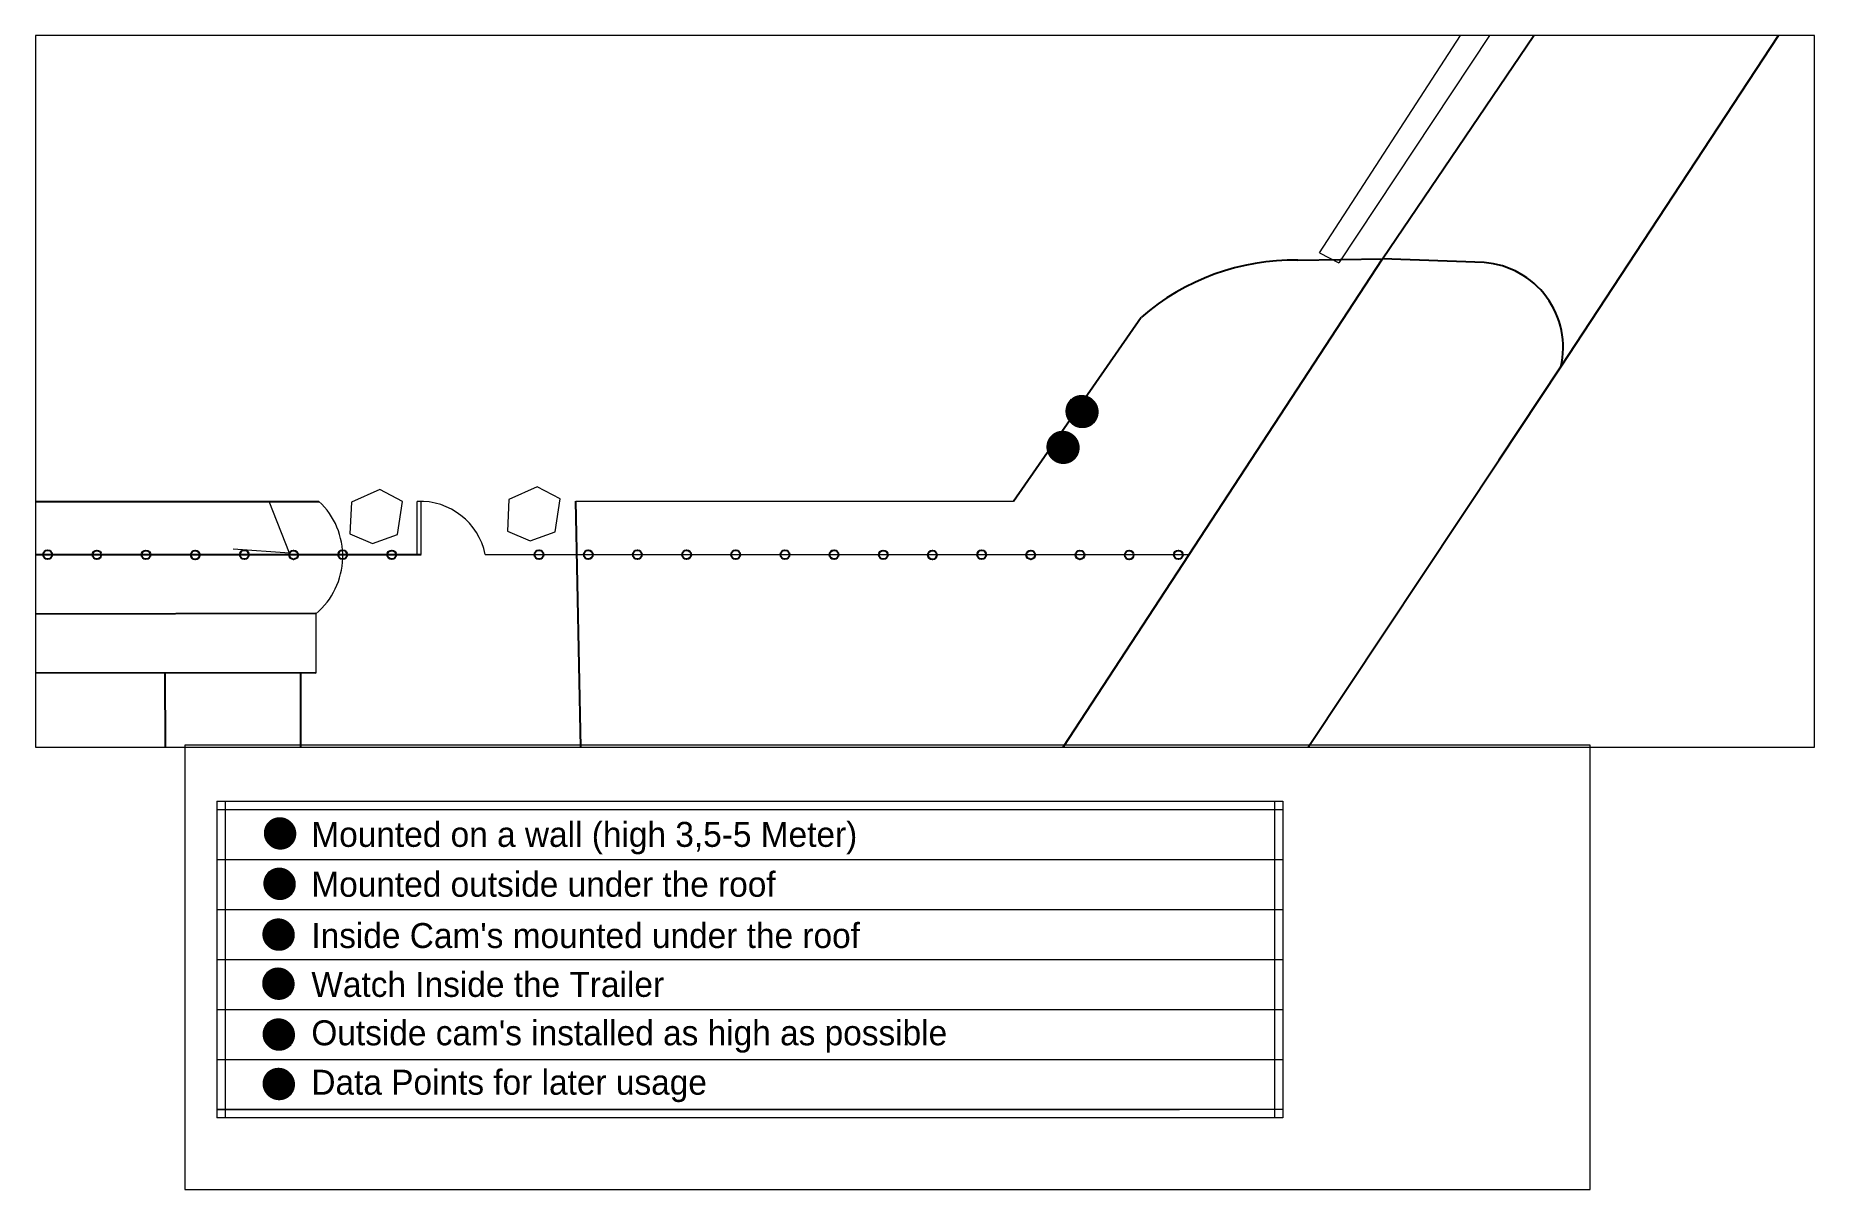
# Paper-space layout 'Outside' of a CAD drawing. Header units: inches. Extents: x 0.36 to 10.32, y 0.55 to 7.01.
# The model-space entities are those that its viewports show. They can reach past a viewport. Long polylines and large blocks are cut down to what shows.
import ezdxf

# ---------------------------------------------------------------- set-up
doc = ezdxf.new("R2010")
doc.units = ezdxf.units.IN
doc.header["$MEASUREMENT"] = 0
doc.layers.get('0').update_dxf_attribs({"color": 250})
for name, color, linetype in [('001 SEC IP Cameras Inside', 150, 'Continuous'), ('EXTERIEUR', 6, 'Continuous'), ('IT', 170, 'Continuous'), ('NEW EQUIPEMENT', 10, 'Continuous')]:
    doc.layers.add(name, color=color, linetype=linetype)

msp = doc.modelspace()

# ---------------------------------------------------------------- hatches: boundary and pattern name
at = {"layer": '001 SEC IP Cameras Inside', "lineweight": 9, "ltscale": 100, "true_color": 0xf4ee51}
h = msp.add_hatch(dxfattribs=at)
h.set_pattern_fill('ANSI31', color=41)
h.set_pattern_definition([(45, (-71506.02025, 38091.50394), (-0.08838834765, 0.08838834765), [])])
h.paths.add_polyline_path([(-114978, 242019, 1), (-114224, 242019, 1)])
at = {"layer": '001 SEC IP Cameras Inside', "lineweight": 9, "ltscale": 100}
h = msp.add_hatch(dxfattribs=at)
h.set_pattern_fill('ANSI31', color=6)
h.set_pattern_definition([(45, (-71517.51775, 36880.74268), (-0.08838834765, 0.08838834765), [])])
h.paths.add_polyline_path([(-114990, 240808, 1), (-114236, 240808, 1)])
h = msp.add_hatch(dxfattribs=at)
h.set_pattern_fill('ANSI31', color=256)
h.set_pattern_definition([(45, (-71541.8392, 35660.1646), (-0.08838834765, 0.08838834765), [])])
h.paths.add_polyline_path([(-115014, 239588, 1), (-114260, 239588, 1)])
h = msp.add_hatch(dxfattribs=at)
h.set_pattern_fill('ANSI31', color=3)
h.set_pattern_definition([(45, (-71545.8392, 34481.72264), (-0.08838834765, 0.08838834765), [])])
h.paths.add_polyline_path([(-115018, 238409, 1), (-114264, 238409, 1)])
h = msp.add_hatch(dxfattribs=at)
h.set_pattern_fill('ANSI31', color=4)
h.set_pattern_definition([(45, (-71536.94363, 33259.26706), (-0.08838834765, 0.08838834765), [])])
h.paths.add_polyline_path([(-115009, 237187, 1), (-114255, 237187, 1)])
h = msp.add_hatch(dxfattribs=at)
h.set_pattern_fill('ANSI31', color=1)
h.set_pattern_definition([(45, (-71536.94363, 32071.204), (-0.08838834765, 0.08838834765), [])])
h.paths.add_polyline_path([(-115009, 235999, 1), (-114255, 235999, 1)])
at = {"layer": '001 SEC IP Cameras Inside', "lineweight": 9, "ltscale": 100, "true_color": 0xf4ee51}
h = msp.add_hatch(dxfattribs=at)
h.set_pattern_fill('ANSI31', color=41)
h.set_pattern_definition([(45, (31500.05331, -21517.19956), (-0.08838834765, 0.08838834765), [])])
h.paths.add_polyline_path([(-11972, 182410, 1), (-11218, 182410, 1)])
h = msp.add_hatch(dxfattribs=at)
h.set_pattern_fill('ANSI31', color=41)
h.set_pattern_definition([(45, (31054.61344, -22356.14432), (-0.08838834765, 0.08838834765), [])])
h.paths.add_polyline_path([(-12417, 181571, 1), (-11663, 181571, 1)])

# ---------------------------------------------------------------- linework, layer by layer
at = {"color": 6, "lineweight": 9, "ltscale": 100}
for p, q in [((-116118, 242790), (-116118, 235190)), ((-116118, 242790), (-90520, 242790)), ((-116118, 242590), (-90520, 242590)), ((-115918, 242790), (-115918, 235190)), ((-90720, 242790), (-90720, 235190)), ((-90520, 242790), (-90520, 235190)), ((-116118, 241390), (-90520, 241390)), ((-116118, 240190), (-90520, 240190)), ((-116118, 238990), (-90520, 238990)), ((-116118, 237790), (-90520, 237790)), ((-116118, 236590), (-90520, 236590)), ((-90520, 235390), (-116118, 235390)), ((-116118, 235390), (-93000, 235390)), ((-90520, 235190), (-116118, 235190))]:
    msp.add_line(p, q, dxfattribs=at)
at = {"layer": 'EXTERIEUR', "lineweight": 25, "ltscale": 100}
for p, q in [((-380, 183456), (10282, 199698)), ((-4556, 185990), (-386, 192151)), ((-21513, 160052), (-4556, 185990)), ((-6542, 185958), (-4556, 185990)), ((-2176, 185898), (-4556, 185990)), ((-13203, 180311), (-10207, 184621)), ((-1826, 181281), (-380, 183456)), ((-7269, 173093), (-1826, 181281)), ((-77258, 180292), (-29465, 180306)), ((-23222, 169321), (-23447, 180308)), ((-29535, 177676), (-51589, 177643)), ((-29536, 176284), (-77242, 176311))]:
    msp.add_line(p, q, dxfattribs=at)
at = {"layer": 'EXTERIEUR', "lineweight": 9, "ltscale": 100}
for p, q in [((-23447, 180308), (-13203, 180311)), ((-29535, 177676), (-29536, 176284))]:
    msp.add_line(p, q, dxfattribs=at)
at = {"layer": 'EXTERIEUR', "lineweight": 25, "ltscale": 100}
for centre, radius, start, end in [((-6629, 180507), 5451, 89.0777, 131.0105), ((-2325, 183907), 1997, 346.9323, 85.7216)]:
    msp.add_arc(centre, radius, start, end, dxfattribs=at)
at = {"layer": 'EXTERIEUR', "lineweight": 9, "ltscale": 100}
msp.add_arc((-30667, 179022), 1759, 310.0527, 46.8858, dxfattribs=at)
at = {"layer": 'IT', "lineweight": 25, "ltscale": 100}
for p, q in [((-33071, 176286), (-33063, 169557)), ((-29882, 169560), (-29890, 176284))]:
    msp.add_line(p, q, dxfattribs=at)
at = {"layer": 'NEW EQUIPEMENT', "lineweight": 9, "ltscale": 100}
for p, q in [((-6037, 186131), (2026, 198532)), ((2556, 198181), (-5578, 185895)), ((-6037, 186131), (-5578, 185895)), ((-30159, 179090), (-30634, 180306)), ((-27163, 179064), (-27162, 180306)), ((-27074, 179058), (-27074, 180306)), ((-30159, 179090), (-31476, 179185)), ((-25571, 179064), (-9086, 179061))]:
    msp.add_line(p, q, dxfattribs=at)
at = {"layer": 'NEW EQUIPEMENT', "lineweight": 25, "ltscale": 100}
msp.add_line((-77253, 179058), (-27074, 179058), dxfattribs=at)
at = {"layer": 'NEW EQUIPEMENT', "lineweight": 9, "ltscale": 100}
for points in [[(-28043, 180588), (-28707, 180285), (-28745, 179546), (-28214, 179319), (-27626, 179527), (-27512, 180304), (-28043, 180588)], [(-24352, 180650), (-25016, 180347), (-25053, 179608), (-24522, 179381), (-23934, 179589), (-23820, 180366), (-24352, 180650)]]:
    msp.add_lwpolyline(points, dxfattribs=at)
at = {"layer": 'NEW EQUIPEMENT', "lineweight": 25, "ltscale": 100}
for centre in [(-35819, 179056), (-34667, 179054), (-33516, 179054), (-32364, 179052), (-31212, 179055), (-30060, 179053), (-28911, 179055), (-27760, 179054), (-24312, 179056), (-23160, 179059), (-22009, 179058), (-20857, 179057), (-19705, 179056), (-18553, 179058), (-17401, 179057), (-17402, 179056), (-16250, 179054), (-15098, 179052), (-13946, 179055), (-12795, 179053), (-11643, 179053), (-10491, 179051), (-9339, 179054)]:
    msp.add_circle(centre, 105, dxfattribs=at)
at = {"layer": 'NEW EQUIPEMENT', "lineweight": 9, "ltscale": 100}
msp.add_arc((-27103, 178741), 1566, 11.8894, 92.1754, dxfattribs=at)

# ---------------------------------------------------------------- texts
at = {"color": 2, "lineweight": 9, "ltscale": 100}
msp.add_text('Mounted on a wall (high 3,5-5 Meter)', height=600, dxfattribs=at).set_placement((-113850, 241696))
at = {"color": 6, "lineweight": 9, "ltscale": 100}
msp.add_text('Mounted outside under the roof', height=600, dxfattribs=at).set_placement((-113850, 240498))
at = {"color": 152, "lineweight": 9, "ltscale": 100, "true_color": 0x2776bb}
msp.add_text("Inside Cam's mounted under the roof", height=600, dxfattribs=at).set_placement((-113850, 239266))
at = {"color": 3, "lineweight": 9, "ltscale": 100}
msp.add_text('Watch Inside the Trailer', height=600, dxfattribs=at).set_placement((-113850, 238092))
at = {"color": 4, "lineweight": 9, "ltscale": 100}
msp.add_text("Outside cam's installed as high as possible", height=600, dxfattribs=at).set_placement((-113850, 236929))
at = {"color": 1, "lineweight": 9, "ltscale": 100}
msp.add_text('Data Points for later usage', height=600, dxfattribs=at).set_placement((-113849, 235742))

psp = doc.layouts.new('Outside')

# ---------------------------------------------------------------- viewports
at = {"layer": '0', "color": 4, "lineweight": 9, "ltscale": 100}
psp.add_viewport(center=(5.3398, 5.0166), size=(9.9548, 3.983793), view_center_point=(-15272.6409, 182881.583), view_height=16671.140301, dxfattribs=at)
psp.add_viewport(center=(5.1302, 1.7932), size=(7.8635, 2.486924), view_center_point=(-100010.8531, 238803.1782), view_height=10673.436475, status=3, dxfattribs=at)

doc.saveas('drawing.dxf')
